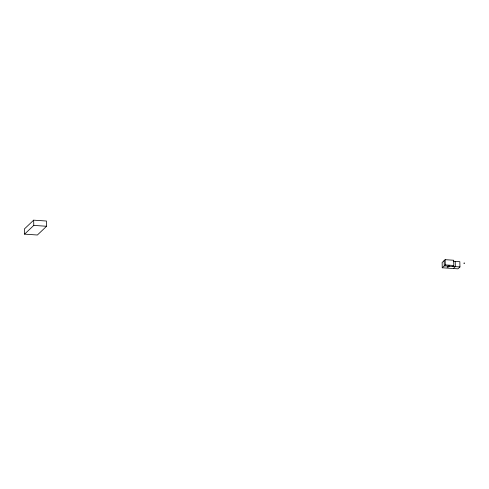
<?xml version="1.0" encoding="UTF-8"?>
<svg xmlns="http://www.w3.org/2000/svg" width="489" height="489" viewBox="0 0 489 489"><rect width="100%" height="100%" fill="white"/><g stroke="black" fill="none" stroke-linecap="round" stroke-linejoin="round"><path stroke-width="0.73" d="M463.823 263.113L464.037 263.504M464.489 263.375L464.391 262.868M33.662 220.166L24.45 228.907L24.566 234.145L37.384 235.007L46.596 226.266L46.479 221.028L33.662 220.166L33.784 225.405L24.566 234.145M453.291 261.248L459.837 261.688L459.953 266.927L457.942 268.834L442.245 267.776L442.129 262.538L445.155 259.671L453.664 260.246L453.786 265.484L452.771 266.444M442.245 267.776L445.271 264.91L453.786 265.484M453.327 268.522L455.338 266.615L455.222 261.377M33.784 225.405L46.596 226.266M459.953 266.927L444.256 265.869L444.134 260.631M445.155 259.671L445.271 264.91M448.505 265.839L447.093 267.183L448.065 267.251L449.483 265.906L448.505 265.839"/></g></svg>
